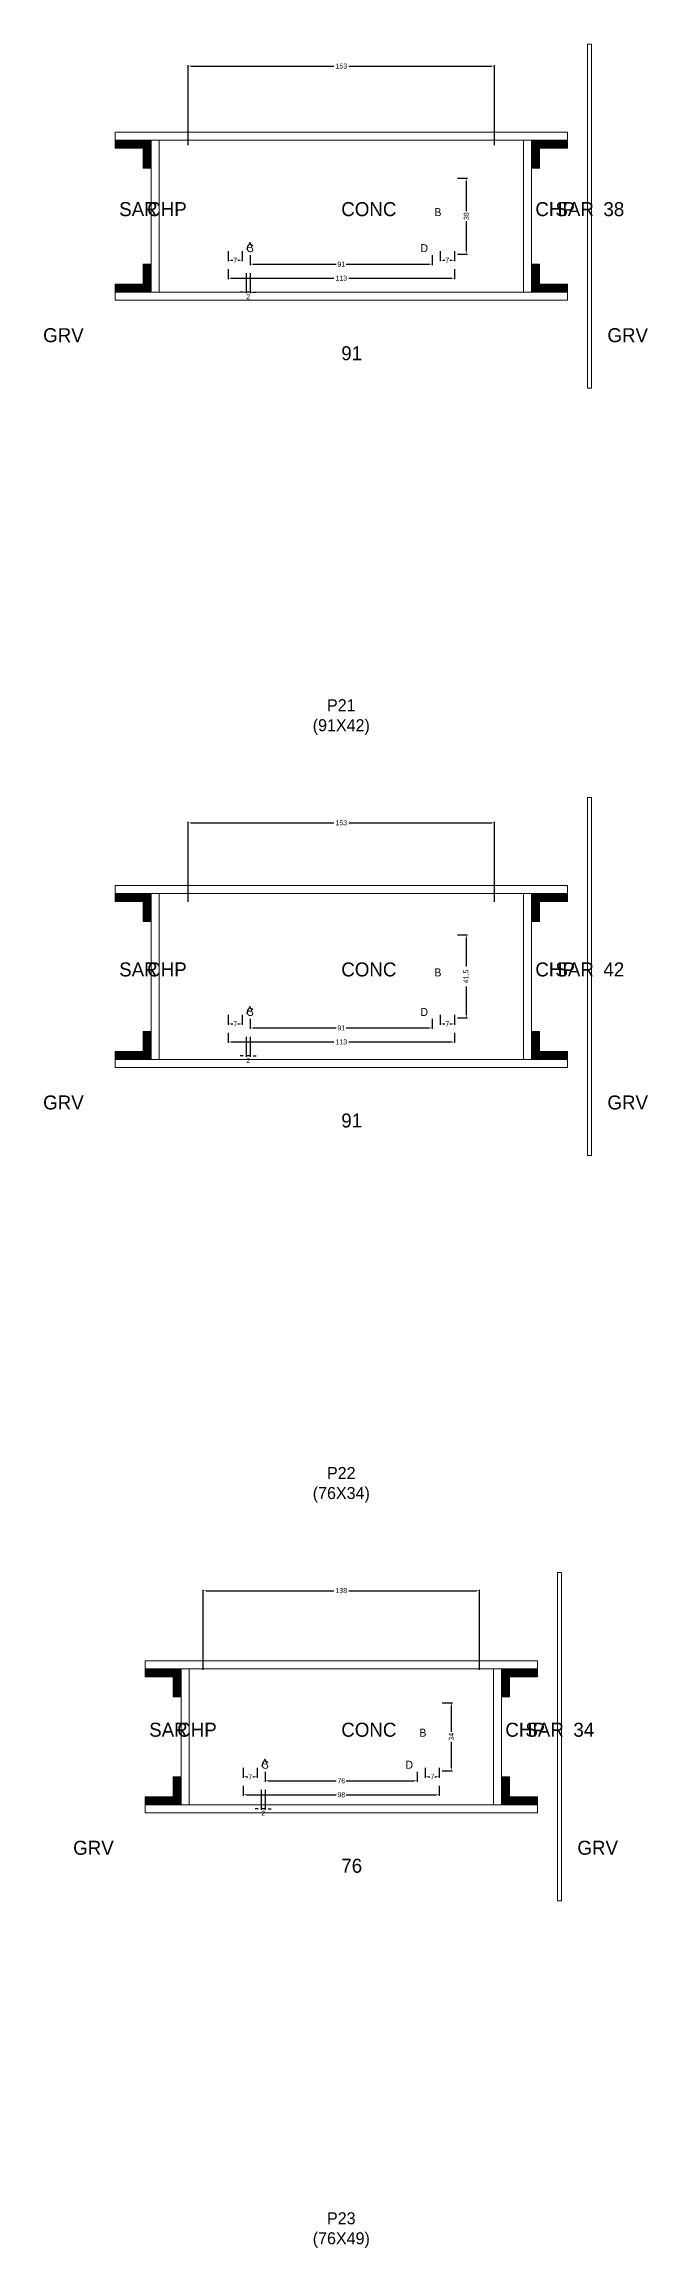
# Model space of a CAD drawing. Header units: centimetres. Extents: x -10500 to 4102, y -9886 to 295.
# Drawn here: x -149 to 153, y -8096 to -6994 of the extents above; entities that cross this region are included whole.
import ezdxf

# ---------------------------------------------------------------- set-up
doc = ezdxf.new("R2010")
doc.units = ezdxf.units.CM
for name, color, linetype in [('COTA', 241, 'Continuous'), ('Hachura', 251, 'Continuous'), ('NOMENCLATURA', 7, 'Continuous'), ('SARRAFO', 251, 'Continuous'), ('Texto Seção', 7, 'Continuous')]:
    doc.layers.add(name, color=color, linetype=linetype)
doc.dimstyles.new('cotax2', dxfattribs={"dimtxt": 2.5, "dimasz": 1.5, "dimexe": 0.5, "dimexo": 0.5, "dimgap": 0.5, "dimtad": 1, "dimcen": 2.5, "dimazin": 3, "dimtfac": 1, "dimtmove": 0, "dimatfit": 3})

# ---------------------------------------------------------------- blocks, each defined once
blk = doc.blocks.new('_CLOSEDFILLED')
at = {"color": 0, "linetype": 'BYBLOCK'}
blk.add_solid([(-1, 0.16), (0, 0), (-1, -0.16)], dxfattribs=at)
blk = doc.blocks.new('*D508')
for p, q in [((-56.5, -7106.5), (-56.5, -7111.5)), ((-55, -7111), (-3.75, -7111)), ((3.75, -7111), (55, -7111)), ((56.5, -7106.5), (56.5, -7111.5))]:
    blk.add_line(p, q)
at = {"layer": 'Defpoints'}
for p in [(-56.5, -7106), (-56.5, -7111), (56.5, -7106)]:
    blk.add_point(p, dxfattribs=at)
at = {"layer": 'COTA', "xscale": 1.5, "yscale": 1.5, "rotation": 180}
blk.add_blockref('_CLOSEDFILLED', (-56.5, -7111), dxfattribs=at)
at = {"layer": 'COTA', "xscale": 1.5, "yscale": 1.5}
blk.add_blockref('_CLOSEDFILLED', (56.5, -7111), dxfattribs=at)
at = {"layer": 'COTA', "insert": (0, -7111), "char_height": 2.5, "attachment_point": 5}
blk.add_mtext('113', dxfattribs=at)
blk = doc.blocks.new('*D509')
for p, q in [((-45.5, -7099.5), (-45.5, -7104.5)), ((-44, -7104), (-2.5, -7104)), ((2.5, -7104), (44, -7104)), ((45.5, -7099.5), (45.5, -7104.5))]:
    blk.add_line(p, q)
at = {"layer": 'Defpoints'}
for p in [(-45.5, -7099), (-45.5, -7104), (45.5, -7099)]:
    blk.add_point(p, dxfattribs=at)
at = {"layer": 'COTA', "xscale": 1.5, "yscale": 1.5, "rotation": 180}
blk.add_blockref('_CLOSEDFILLED', (-45.5, -7104), dxfattribs=at)
at = {"layer": 'COTA', "xscale": 1.5, "yscale": 1.5}
blk.add_blockref('_CLOSEDFILLED', (45.5, -7104), dxfattribs=at)
at = {"layer": 'COTA', "insert": (0, -7104), "char_height": 2.5, "attachment_point": 5}
blk.add_mtext('91', dxfattribs=at)
blk = doc.blocks.new('*D510')
for p, q in [((58, -7061), (63, -7061)), ((62.5, -7077.5), (62.5, -7062.5)), ((62.5, -7097.5), (62.5, -7082.5)), ((58, -7099), (63, -7099))]:
    blk.add_line(p, q)
at = {"layer": 'Defpoints'}
for p in [(57.5, -7061), (57.5, -7099), (62.5, -7099)]:
    blk.add_point(p, dxfattribs=at)
at = {"layer": 'COTA', "xscale": 1.5, "yscale": 1.5}
for p, rotation in [((62.5, -7061), 90), ((62.5, -7099), 270)]:
    blk.add_blockref('_CLOSEDFILLED', p, dxfattribs=dict(at, rotation=rotation))
at = {"layer": 'COTA', "insert": (62.5, -7080), "char_height": 2.5, "attachment_point": 5, "rotation": 90}
blk.add_mtext('38', dxfattribs=at)
blk = doc.blocks.new('*D511')
for p, q in [((-56.5, -7097.5), (-56.5, -7102.5)), ((-55, -7102), (-54.25, -7102)), ((-51.75, -7102), (-51, -7102)), ((-49.5, -7097.5), (-49.5, -7102.5))]:
    blk.add_line(p, q)
at = {"layer": 'Defpoints'}
for p in [(-56.5, -7097), (-56.5, -7102), (-49.5, -7097)]:
    blk.add_point(p, dxfattribs=at)
at = {"layer": 'COTA', "xscale": 1.5, "yscale": 1.5, "rotation": 180}
blk.add_blockref('_CLOSEDFILLED', (-56.5, -7102), dxfattribs=at)
at = {"layer": 'COTA', "xscale": 1.5, "yscale": 1.5}
blk.add_blockref('_CLOSEDFILLED', (-49.5, -7102), dxfattribs=at)
at = {"layer": 'COTA', "insert": (-53, -7102), "char_height": 2.5, "attachment_point": 5}
blk.add_mtext('7', dxfattribs=at)
blk = doc.blocks.new('*D512')
for p, q in [((49.5, -7097.5), (49.5, -7102.5)), ((51, -7102), (51.75, -7102)), ((54.25, -7102), (55, -7102)), ((56.5, -7097.5), (56.5, -7102.5))]:
    blk.add_line(p, q)
at = {"layer": 'Defpoints'}
for p in [(49.5, -7097), (49.5, -7102), (56.5, -7097)]:
    blk.add_point(p, dxfattribs=at)
at = {"layer": 'COTA', "xscale": 1.5, "yscale": 1.5, "rotation": 180}
blk.add_blockref('_CLOSEDFILLED', (49.5, -7102), dxfattribs=at)
at = {"layer": 'COTA', "xscale": 1.5, "yscale": 1.5}
blk.add_blockref('_CLOSEDFILLED', (56.5, -7102), dxfattribs=at)
at = {"layer": 'COTA', "insert": (53, -7102), "char_height": 2.5, "attachment_point": 5}
blk.add_mtext('7', dxfattribs=at)
blk = doc.blocks.new('*D513')
for p, q in [((-76.5, -7044.5), (-76.5, -7004.5)), ((-75, -7005), (-3.75, -7005)), ((3.75, -7005), (75, -7005)), ((76.5, -7044.5), (76.5, -7004.5))]:
    blk.add_line(p, q)
at = {"layer": 'Defpoints'}
for p in [(-76.5, -7005), (-76.5, -7045), (76.5, -7045)]:
    blk.add_point(p, dxfattribs=at)
at = {"layer": 'COTA', "xscale": 1.5, "yscale": 1.5, "rotation": 180}
blk.add_blockref('_CLOSEDFILLED', (-76.5, -7005), dxfattribs=at)
at = {"layer": 'COTA', "xscale": 1.5, "yscale": 1.5}
blk.add_blockref('_CLOSEDFILLED', (76.5, -7005), dxfattribs=at)
at = {"layer": 'COTA', "insert": (0, -7005), "char_height": 2.5, "attachment_point": 5}
blk.add_mtext('153', dxfattribs=at)
blk = doc.blocks.new('*D534')
for p, q in [((-56.5, -7488.25), (-56.5, -7493.25)), ((56.5, -7488.25), (56.5, -7493.25)), ((-55, -7492.75), (-3.75, -7492.75)), ((3.75, -7492.75), (55, -7492.75))]:
    blk.add_line(p, q)
at = {"layer": 'Defpoints'}
for p in [(-56.5, -7487.75), (56.5, -7487.75), (-56.5, -7492.75)]:
    blk.add_point(p, dxfattribs=at)
at = {"layer": 'COTA', "xscale": 1.5, "yscale": 1.5, "rotation": 180}
blk.add_blockref('_CLOSEDFILLED', (-56.5, -7492.75), dxfattribs=at)
at = {"layer": 'COTA', "xscale": 1.5, "yscale": 1.5}
blk.add_blockref('_CLOSEDFILLED', (56.5, -7492.75), dxfattribs=at)
at = {"layer": 'COTA', "insert": (0, -7492.75), "char_height": 2.5, "attachment_point": 5}
blk.add_mtext('113', dxfattribs=at)
blk = doc.blocks.new('*D535')
for p, q in [((-45.5, -7481.25), (-45.5, -7486.25)), ((-44, -7485.75), (-2.5, -7485.75)), ((2.5, -7485.75), (44, -7485.75)), ((45.5, -7481.25), (45.5, -7486.25))]:
    blk.add_line(p, q)
at = {"layer": 'Defpoints'}
for p in [(-45.5, -7480.75), (-45.5, -7485.75), (45.5, -7480.75)]:
    blk.add_point(p, dxfattribs=at)
at = {"layer": 'COTA', "xscale": 1.5, "yscale": 1.5, "rotation": 180}
blk.add_blockref('_CLOSEDFILLED', (-45.5, -7485.75), dxfattribs=at)
at = {"layer": 'COTA', "xscale": 1.5, "yscale": 1.5}
blk.add_blockref('_CLOSEDFILLED', (45.5, -7485.75), dxfattribs=at)
at = {"layer": 'COTA', "insert": (0, -7485.75), "char_height": 2.5, "attachment_point": 5}
blk.add_mtext('91', dxfattribs=at)
blk = doc.blocks.new('*D536')
for p, q in [((58, -7439.25), (63, -7439.25)), ((62.5, -7455), (62.5, -7440.75)), ((62.5, -7479.25), (62.5, -7465)), ((58, -7480.75), (63, -7480.75))]:
    blk.add_line(p, q)
at = {"layer": 'Defpoints'}
for p in [(57.5, -7439.25), (57.5, -7480.75), (62.5, -7480.75)]:
    blk.add_point(p, dxfattribs=at)
at = {"layer": 'COTA', "xscale": 1.5, "yscale": 1.5}
for p, rotation in [((62.5, -7439.25), 90), ((62.5, -7480.75), 270)]:
    blk.add_blockref('_CLOSEDFILLED', p, dxfattribs=dict(at, rotation=rotation))
at = {"layer": 'COTA', "insert": (62.5, -7460), "char_height": 2.5, "attachment_point": 5, "rotation": 90}
blk.add_mtext('41,5', dxfattribs=at)
blk = doc.blocks.new('*D537')
for p, q in [((-56.5, -7479.25), (-56.5, -7484.25)), ((-55, -7483.75), (-54.25, -7483.75)), ((-51.75, -7483.75), (-51, -7483.75)), ((-49.5, -7479.25), (-49.5, -7484.25))]:
    blk.add_line(p, q)
at = {"layer": 'Defpoints'}
for p in [(-56.5, -7478.75), (-49.5, -7478.75), (-56.5, -7483.75)]:
    blk.add_point(p, dxfattribs=at)
at = {"layer": 'COTA', "xscale": 1.5, "yscale": 1.5, "rotation": 180}
blk.add_blockref('_CLOSEDFILLED', (-56.5, -7483.75), dxfattribs=at)
at = {"layer": 'COTA', "xscale": 1.5, "yscale": 1.5}
blk.add_blockref('_CLOSEDFILLED', (-49.5, -7483.75), dxfattribs=at)
at = {"layer": 'COTA', "insert": (-53, -7483.75), "char_height": 2.5, "attachment_point": 5}
blk.add_mtext('7', dxfattribs=at)
blk = doc.blocks.new('*D538')
for p, q in [((49.5, -7479.25), (49.5, -7484.25)), ((51, -7483.75), (51.75, -7483.75)), ((54.25, -7483.75), (55, -7483.75)), ((56.5, -7479.25), (56.5, -7484.25))]:
    blk.add_line(p, q)
at = {"layer": 'Defpoints'}
for p in [(49.5, -7478.75), (56.5, -7478.75), (49.5, -7483.75)]:
    blk.add_point(p, dxfattribs=at)
at = {"layer": 'COTA', "xscale": 1.5, "yscale": 1.5, "rotation": 180}
blk.add_blockref('_CLOSEDFILLED', (49.5, -7483.75), dxfattribs=at)
at = {"layer": 'COTA', "xscale": 1.5, "yscale": 1.5}
blk.add_blockref('_CLOSEDFILLED', (56.5, -7483.75), dxfattribs=at)
at = {"layer": 'COTA', "insert": (53, -7483.75), "char_height": 2.5, "attachment_point": 5}
blk.add_mtext('7', dxfattribs=at)
blk = doc.blocks.new('*D539')
for p, q in [((-76.5, -7422.75), (-76.5, -7382.75)), ((-75, -7383.25), (-3.75, -7383.25)), ((3.75, -7383.25), (75, -7383.25)), ((76.5, -7422.75), (76.5, -7382.75))]:
    blk.add_line(p, q)
at = {"layer": 'Defpoints'}
for p in [(-76.5, -7383.25), (-76.5, -7423.25), (76.5, -7423.25)]:
    blk.add_point(p, dxfattribs=at)
at = {"layer": 'COTA', "xscale": 1.5, "yscale": 1.5, "rotation": 180}
blk.add_blockref('_CLOSEDFILLED', (-76.5, -7383.25), dxfattribs=at)
at = {"layer": 'COTA', "xscale": 1.5, "yscale": 1.5}
blk.add_blockref('_CLOSEDFILLED', (76.5, -7383.25), dxfattribs=at)
at = {"layer": 'COTA', "insert": (0, -7383.25), "char_height": 2.5, "attachment_point": 5}
blk.add_mtext('153', dxfattribs=at)
blk = doc.blocks.new('*D560')
for p, q in [((-49, -7864.5), (-49, -7869.5)), ((49, -7864.5), (49, -7869.5)), ((-47.5, -7869), (-2.5, -7869)), ((2.5, -7869), (47.5, -7869))]:
    blk.add_line(p, q)
at = {"layer": 'Defpoints'}
for p in [(-49, -7864), (49, -7864), (-49, -7869)]:
    blk.add_point(p, dxfattribs=at)
at = {"layer": 'COTA', "xscale": 1.5, "yscale": 1.5, "rotation": 180}
blk.add_blockref('_CLOSEDFILLED', (-49, -7869), dxfattribs=at)
at = {"layer": 'COTA', "xscale": 1.5, "yscale": 1.5}
blk.add_blockref('_CLOSEDFILLED', (49, -7869), dxfattribs=at)
at = {"layer": 'COTA', "insert": (0, -7869), "char_height": 2.5, "attachment_point": 5}
blk.add_mtext('98', dxfattribs=at)
blk = doc.blocks.new('*D561')
for p, q in [((-38, -7857.5), (-38, -7862.5)), ((-36.5, -7862), (-2.5, -7862)), ((2.5, -7862), (36.5, -7862)), ((38, -7857.5), (38, -7862.5))]:
    blk.add_line(p, q)
at = {"layer": 'Defpoints'}
for p in [(-38, -7857), (-38, -7862), (38, -7857)]:
    blk.add_point(p, dxfattribs=at)
at = {"layer": 'COTA', "xscale": 1.5, "yscale": 1.5, "rotation": 180}
blk.add_blockref('_CLOSEDFILLED', (-38, -7862), dxfattribs=at)
at = {"layer": 'COTA', "xscale": 1.5, "yscale": 1.5}
blk.add_blockref('_CLOSEDFILLED', (38, -7862), dxfattribs=at)
at = {"layer": 'COTA', "insert": (0, -7862), "char_height": 2.5, "attachment_point": 5}
blk.add_mtext('76', dxfattribs=at)
blk = doc.blocks.new('*D562')
for p, q in [((50.5, -7823), (55.5, -7823)), ((55, -7837.5), (55, -7824.5)), ((55, -7855.5), (55, -7842.5)), ((50.5, -7857), (55.5, -7857))]:
    blk.add_line(p, q)
at = {"layer": 'Defpoints'}
for p in [(50, -7823), (50, -7857), (55, -7857)]:
    blk.add_point(p, dxfattribs=at)
at = {"layer": 'COTA', "xscale": 1.5, "yscale": 1.5}
for p, rotation in [((55, -7823), 90), ((55, -7857), 270)]:
    blk.add_blockref('_CLOSEDFILLED', p, dxfattribs=dict(at, rotation=rotation))
at = {"layer": 'COTA', "insert": (55, -7840), "char_height": 2.5, "attachment_point": 5, "rotation": 90}
blk.add_mtext('34', dxfattribs=at)
blk = doc.blocks.new('*D563')
for p, q in [((-49, -7855.5), (-49, -7860.5)), ((-47.5, -7860), (-46.75, -7860)), ((-44.25, -7860), (-43.5, -7860)), ((-42, -7855.5), (-42, -7860.5))]:
    blk.add_line(p, q)
at = {"layer": 'Defpoints'}
for p in [(-49, -7855), (-49, -7860), (-42, -7855)]:
    blk.add_point(p, dxfattribs=at)
at = {"layer": 'COTA', "xscale": 1.5, "yscale": 1.5, "rotation": 180}
blk.add_blockref('_CLOSEDFILLED', (-49, -7860), dxfattribs=at)
at = {"layer": 'COTA', "xscale": 1.5, "yscale": 1.5}
blk.add_blockref('_CLOSEDFILLED', (-42, -7860), dxfattribs=at)
at = {"layer": 'COTA', "insert": (-45.5, -7860), "char_height": 2.5, "attachment_point": 5}
blk.add_mtext('7', dxfattribs=at)
blk = doc.blocks.new('*D564')
for p, q in [((42, -7855.5), (42, -7860.5)), ((43.5, -7860), (44.25, -7860)), ((46.75, -7860), (47.5, -7860)), ((49, -7855.5), (49, -7860.5))]:
    blk.add_line(p, q)
at = {"layer": 'Defpoints'}
for p in [(42, -7855), (42, -7860), (49, -7855)]:
    blk.add_point(p, dxfattribs=at)
at = {"layer": 'COTA', "xscale": 1.5, "yscale": 1.5, "rotation": 180}
blk.add_blockref('_CLOSEDFILLED', (42, -7860), dxfattribs=at)
at = {"layer": 'COTA', "xscale": 1.5, "yscale": 1.5}
blk.add_blockref('_CLOSEDFILLED', (49, -7860), dxfattribs=at)
at = {"layer": 'COTA', "insert": (45.5, -7860), "char_height": 2.5, "attachment_point": 5}
blk.add_mtext('7', dxfattribs=at)
blk = doc.blocks.new('*D565')
for p, q in [((-69, -7806.5), (-69, -7766.5)), ((-67.5, -7767), (-3.75, -7767)), ((3.75, -7767), (67.5, -7767)), ((69, -7806.5), (69, -7766.5))]:
    blk.add_line(p, q)
at = {"layer": 'Defpoints'}
for p in [(-69, -7767), (-69, -7807), (69, -7807)]:
    blk.add_point(p, dxfattribs=at)
at = {"layer": 'COTA', "xscale": 1.5, "yscale": 1.5, "rotation": 180}
blk.add_blockref('_CLOSEDFILLED', (-69, -7767), dxfattribs=at)
at = {"layer": 'COTA', "xscale": 1.5, "yscale": 1.5}
blk.add_blockref('_CLOSEDFILLED', (69, -7767), dxfattribs=at)
at = {"layer": 'COTA', "insert": (0, -7767), "char_height": 2.5, "attachment_point": 5}
blk.add_mtext('138', dxfattribs=at)

msp = doc.modelspace()

# ---------------------------------------------------------------- hatches: boundary and pattern name
at = {"layer": 'SARRAFO'}
h = msp.add_hatch(dxfattribs=at)
h.set_pattern_fill('SOLID', scale=2)
h.paths.add_polyline_path([(-113, -7046), (-99, -7046), (-99, -7042), (-113, -7042)])
h = msp.add_hatch(dxfattribs=at)
h.set_pattern_fill('SOLID', scale=2)
h.paths.add_polyline_path([(-99, -7056), (-95, -7056), (-95, -7042), (-99, -7042)])
h = msp.add_hatch(dxfattribs=at)
h.set_pattern_fill('SOLID', scale=2)
h.paths.add_polyline_path([(95, -7056), (99, -7056), (99, -7042), (95, -7042)])
h = msp.add_hatch(dxfattribs=at)
h.set_pattern_fill('SOLID', scale=2)
h.paths.add_polyline_path([(99, -7046), (113, -7046), (113, -7042), (99, -7042)])
h = msp.add_hatch(dxfattribs=at)
h.set_pattern_fill('SOLID', scale=2)
h.paths.add_polyline_path([(-99, -7118), (-95, -7118), (-95, -7104), (-99, -7104)])
h = msp.add_hatch(dxfattribs=at)
h.set_pattern_fill('SOLID', scale=2)
h.paths.add_polyline_path([(95, -7118), (99, -7118), (99, -7104), (95, -7104)])
h = msp.add_hatch(dxfattribs=at)
h.set_pattern_fill('SOLID', scale=2)
h.paths.add_polyline_path([(-113, -7118), (-99, -7118), (-99, -7114), (-113, -7114)])
h = msp.add_hatch(dxfattribs=at)
h.set_pattern_fill('SOLID', scale=2)
h.paths.add_polyline_path([(99, -7118), (113, -7118), (113, -7114), (99, -7114)])
h = msp.add_hatch(dxfattribs=at)
h.set_pattern_fill('SOLID', scale=2)
h.paths.add_polyline_path([(-113, -7422.5), (-99, -7422.5), (-99, -7418.5), (-113, -7418.5)])
h = msp.add_hatch(dxfattribs=at)
h.set_pattern_fill('SOLID', scale=2)
h.paths.add_polyline_path([(-99, -7432.5), (-95, -7432.5), (-95, -7418.5), (-99, -7418.5)])
h = msp.add_hatch(dxfattribs=at)
h.set_pattern_fill('SOLID', scale=2)
h.paths.add_polyline_path([(95, -7432.5), (99, -7432.5), (99, -7418.5), (95, -7418.5)])
h = msp.add_hatch(dxfattribs=at)
h.set_pattern_fill('SOLID', scale=2)
h.paths.add_polyline_path([(99, -7422.5), (113, -7422.5), (113, -7418.5), (99, -7418.5)])
h = msp.add_hatch(dxfattribs=at)
h.set_pattern_fill('SOLID', scale=2)
h.paths.add_polyline_path([(-99, -7501.5), (-95, -7501.5), (-95, -7487.5), (-99, -7487.5)])
h = msp.add_hatch(dxfattribs=at)
h.set_pattern_fill('SOLID', scale=2)
h.paths.add_polyline_path([(95, -7501.5), (99, -7501.5), (99, -7487.5), (95, -7487.5)])
h = msp.add_hatch(dxfattribs=at)
h.set_pattern_fill('SOLID', scale=2)
h.paths.add_polyline_path([(-113, -7501.5), (-99, -7501.5), (-99, -7497.5), (-113, -7497.5)])
h = msp.add_hatch(dxfattribs=at)
h.set_pattern_fill('SOLID', scale=2)
h.paths.add_polyline_path([(99, -7501.5), (113, -7501.5), (113, -7497.5), (99, -7497.5)])
h = msp.add_hatch(dxfattribs=at)
h.set_pattern_fill('SOLID', scale=2)
h.paths.add_polyline_path([(-98, -7810), (-84, -7810), (-84, -7806), (-98, -7806)])
h = msp.add_hatch(dxfattribs=at)
h.set_pattern_fill('SOLID', scale=2)
h.paths.add_polyline_path([(-84, -7820), (-80, -7820), (-80, -7806), (-84, -7806)])
h = msp.add_hatch(dxfattribs=at)
h.set_pattern_fill('SOLID', scale=2)
h.paths.add_polyline_path([(80, -7820), (84, -7820), (84, -7806), (80, -7806)])
h = msp.add_hatch(dxfattribs=at)
h.set_pattern_fill('SOLID', scale=2)
h.paths.add_polyline_path([(84, -7810), (98, -7810), (98, -7806), (84, -7806)])
h = msp.add_hatch(dxfattribs=at)
h.set_pattern_fill('SOLID', scale=2)
h.paths.add_polyline_path([(-84, -7874), (-80, -7874), (-80, -7860), (-84, -7860)])
h = msp.add_hatch(dxfattribs=at)
h.set_pattern_fill('SOLID', scale=2)
h.paths.add_polyline_path([(80, -7874), (84, -7874), (84, -7860), (80, -7860)])
h = msp.add_hatch(dxfattribs=at)
h.set_pattern_fill('SOLID', scale=2)
h.paths.add_polyline_path([(-98, -7874), (-84, -7874), (-84, -7870), (-98, -7870)])
h = msp.add_hatch(dxfattribs=at)
h.set_pattern_fill('SOLID', scale=2)
h.paths.add_polyline_path([(84, -7874), (98, -7874), (98, -7870), (84, -7870)])

# ---------------------------------------------------------------- linework, layer by layer
at = {"layer": 'Hachura', "lineweight": 13}
for points in [[(123, -7166), (125, -7166), (125, -6994), (123, -6994)], [(123, -7549.5), (125, -7549.5), (125, -7370.5), (123, -7370.5)], [(108, -7922), (110, -7922), (110, -7758), (108, -7758)]]:
    msp.add_lwpolyline(points, close=True, dxfattribs=at)
at = {"layer": 'Hachura', "lineweight": 18}
for points in [[(-113, -7042), (113, -7042), (113, -7038), (-113, -7038)], [(-95, -7118), (-91, -7118), (-91, -7042), (-95, -7042)], [(91, -7118), (95, -7118), (95, -7042), (91, -7042)], [(-113, -7122), (113, -7122), (113, -7118), (-113, -7118)], [(-113, -7418.5), (113, -7418.5), (113, -7414.5), (-113, -7414.5)], [(-95, -7501.5), (-91, -7501.5), (-91, -7418.5), (-95, -7418.5)], [(91, -7501.5), (95, -7501.5), (95, -7418.5), (91, -7418.5)], [(-113, -7505.5), (113, -7505.5), (113, -7501.5), (-113, -7501.5)], [(-98, -7806), (98, -7806), (98, -7802), (-98, -7802)], [(-80, -7874), (-76, -7874), (-76, -7806), (-80, -7806)], [(76, -7874), (80, -7874), (80, -7806), (76, -7806)], [(-98, -7878), (98, -7878), (98, -7874), (-98, -7874)]]:
    msp.add_lwpolyline(points, close=True, dxfattribs=at)
at = {"layer": 'SARRAFO', "lineweight": 13}
for points in [[(-113, -7046), (-99, -7046), (-99, -7042), (-113, -7042)], [(-99, -7056), (-95, -7056), (-95, -7042), (-99, -7042)], [(95, -7056), (99, -7056), (99, -7042), (95, -7042)], [(99, -7046), (113, -7046), (113, -7042), (99, -7042)], [(-99, -7118), (-95, -7118), (-95, -7104), (-99, -7104)], [(95, -7118), (99, -7118), (99, -7104), (95, -7104)], [(-113, -7118), (-99, -7118), (-99, -7114), (-113, -7114)], [(99, -7118), (113, -7118), (113, -7114), (99, -7114)], [(-113, -7422.5), (-99, -7422.5), (-99, -7418.5), (-113, -7418.5)], [(-99, -7432.5), (-95, -7432.5), (-95, -7418.5), (-99, -7418.5)], [(95, -7432.5), (99, -7432.5), (99, -7418.5), (95, -7418.5)], [(99, -7422.5), (113, -7422.5), (113, -7418.5), (99, -7418.5)], [(-99, -7501.5), (-95, -7501.5), (-95, -7487.5), (-99, -7487.5)], [(95, -7501.5), (99, -7501.5), (99, -7487.5), (95, -7487.5)], [(-113, -7501.5), (-99, -7501.5), (-99, -7497.5), (-113, -7497.5)], [(99, -7501.5), (113, -7501.5), (113, -7497.5), (99, -7497.5)], [(-98, -7810), (-84, -7810), (-84, -7806), (-98, -7806)], [(-84, -7820), (-80, -7820), (-80, -7806), (-84, -7806)], [(80, -7820), (84, -7820), (84, -7806), (80, -7806)], [(84, -7810), (98, -7810), (98, -7806), (84, -7806)], [(-84, -7874), (-80, -7874), (-80, -7860), (-84, -7860)], [(80, -7874), (84, -7874), (84, -7860), (80, -7860)], [(-98, -7874), (-84, -7874), (-84, -7870), (-98, -7870)], [(84, -7874), (98, -7874), (98, -7870), (84, -7870)]]:
    msp.add_lwpolyline(points, close=True, dxfattribs=at)

# ---------------------------------------------------------------- texts
at = {"layer": 'NOMENCLATURA'}
for s, p in [('B', (46.5, -7080)), ('A', (-47.5, -7097)), ('C', (-47.5, -7098)), ('D', (39.5, -7098)), ('B', (46.5, -7460)), ('A', (-47.5, -7478.75)), ('C', (-47.5, -7479.75)), ('D', (39.5, -7479.75)), ('B', (39, -7840)), ('A', (-40, -7855)), ('C', (-40, -7856)), ('D', (32, -7856))]:
    msp.add_text(s, height=4, dxfattribs=at).set_placement(p)
at = {"layer": 'NOMENCLATURA', "char_height": 6, "attachment_point": 8}
for s, insert in [('P21\\P(91X42)', (0, -7339.25)), ('P22\\P(76X34)', (0, -7723)), ('P23\\P(76X49)', (0, -8095.5))]:
    msp.add_mtext(s, dxfattribs=dict(at, insert=insert))
at = {"layer": 'Texto Seção'}
for s, p in [('SAR', (-111, -7080)), ('CHP', (-97, -7080)), ('CONC', (0, -7080)), ('CHP', (97, -7080)), ('SAR', (107, -7080)), ('38', (131, -7080)), ('GRV', (-149, -7143)), ('GRV', (133, -7143)), ('91', (0, -7152)), ('SAR', (-111, -7460)), ('CHP', (-97, -7460)), ('CONC', (0, -7460)), ('CHP', (97, -7460)), ('SAR', (107, -7460)), ('42', (131, -7460)), ('GRV', (-149, -7526.5)), ('GRV', (133, -7526.5)), ('91', (0, -7535.5)), ('SAR', (-96, -7840)), ('CHP', (-82, -7840)), ('CONC', (0, -7840)), ('CHP', (82, -7840)), ('SAR', (92, -7840)), ('34', (116, -7840)), ('GRV', (-134, -7899)), ('GRV', (118, -7899)), ('76', (0, -7908))]:
    msp.add_text(s, height=7, dxfattribs=at).set_placement(p)

# ---------------------------------------------------------------- dimensions: what is measured, and where the dimension line sits
at = {"layer": 'COTA'}
for base, p1, p2, picture, middle in [((-76.5, -7005), (-76.5, -7045), (76.5, -7045), '*D513', (0, -7005)), ((-56.5, -7102), (-56.5, -7097), (-49.5, -7097), '*D511', (-53, -7102)), ((-45.5, -7104), (-45.5, -7099), (45.5, -7099), '*D509', (0, -7104)), ((49.5, -7102), (49.5, -7097), (56.5, -7097), '*D512', (53, -7102)), ((-56.5, -7111), (-56.5, -7106), (56.5, -7106), '*D508', (0, -7111)), ((-76.5, -7383.25), (-76.5, -7423.25), (76.5, -7423.25), '*D539', (0, -7383.25)), ((-56.5, -7483.75), (-56.5, -7478.75), (-49.5, -7478.75), '*D537', (-53, -7483.75)), ((49.5, -7483.75), (49.5, -7478.75), (56.5, -7478.75), '*D538', (53, -7483.75)), ((-56.5, -7492.75), (-56.5, -7487.75), (56.5, -7487.75), '*D534', (0, -7492.75)), ((-45.5, -7485.75), (-45.5, -7480.75), (45.5, -7480.75), '*D535', (0, -7485.75)), ((-69, -7767), (-69, -7807), (69, -7807), '*D565', (0, -7767)), ((-49, -7860), (-49, -7855), (-42, -7855), '*D563', (-45.5, -7860)), ((-49, -7869), (-49, -7864), (49, -7864), '*D560', (0, -7869)), ((-38, -7862), (-38, -7857), (38, -7857), '*D561', (0, -7862)), ((42, -7860), (42, -7855), (49, -7855), '*D564', (45.5, -7860))]:
    dim = msp.add_linear_dim(base=base, p1=p1, p2=p2, dimstyle='cotax2', dxfattribs=at)
    dim.commit()
    dim.dimension.update_dxf_attribs({"geometry": picture, "text_midpoint": middle})
for base, p1, p2, picture, middle in [((62.5, -7099), (57.5, -7099), (57.5, -7061), '*D510', (62.5, -7080)), ((62.5, -7480.75), (57.5, -7480.75), (57.5, -7439.25), '*D536', (62.5, -7460)), ((55, -7857), (50, -7857), (50, -7823), '*D562', (55, -7840))]:
    dim = msp.add_linear_dim(base=base, p1=p1, p2=p2, angle=90, dimstyle='cotax2', dxfattribs=at)
    dim.commit()
    dim.dimension.update_dxf_attribs({"geometry": picture, "text_midpoint": middle})
for base, p1, p2 in [((-45.5, -7118), (-45.5, -7108), (-47.5, -7108)), ((-45.5, -7499.75), (-45.5, -7489.75), (-47.5, -7489.75)), ((-38, -7876), (-38, -7866), (-40, -7866))]:
    msp.add_linear_dim(base=base, p1=p1, p2=p2, dimstyle='cotax2', dxfattribs=at).render()

doc.saveas('drawing.dxf')
